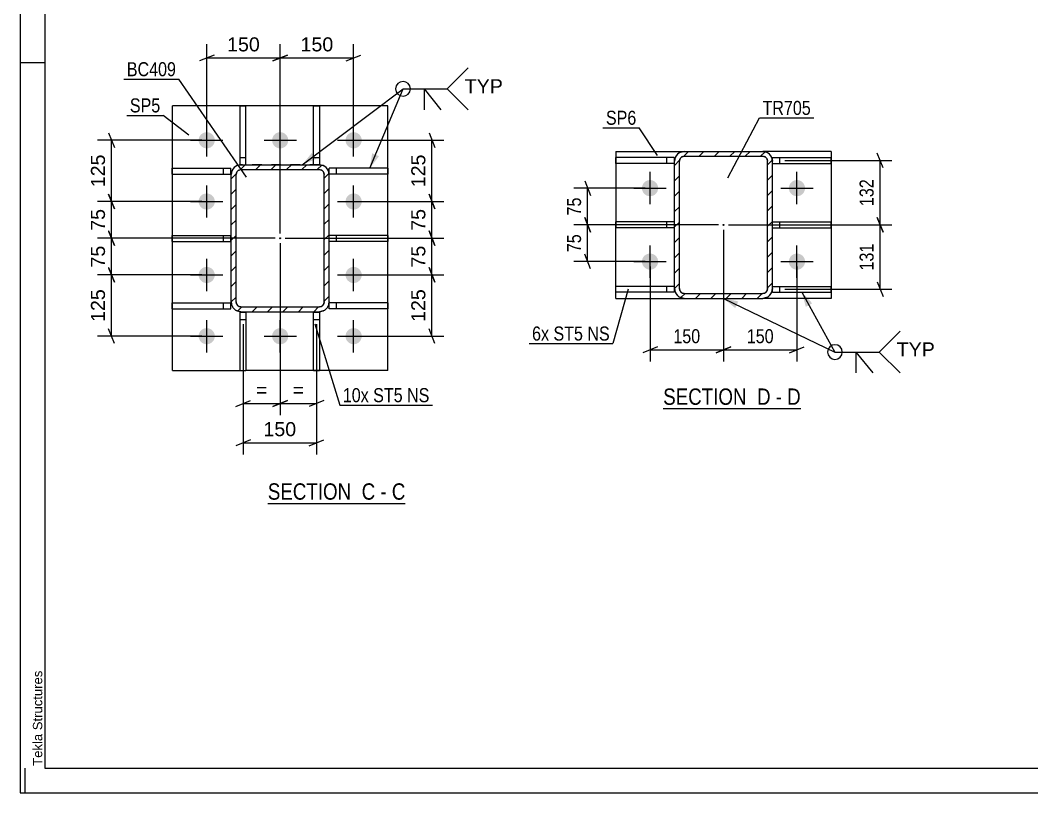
# Model space of a CAD drawing. Header units: millimetres. Extents: x -83 to 758, y -448 to 146.
# Drawn here: x -82.7 to 123.8, y -447.6 to -289.9 of the extents above; entities that cross this region are included whole.
import ezdxf

# ---------------------------------------------------------------- set-up
doc = ezdxf.new("R2010")
doc.units = ezdxf.units.MM
doc.linetypes.add('DXK_LINE_DOT2', pattern=[3.9198, 1.9599, -1.9599])
doc.linetypes.add('DXK_LINE_DOT3', pattern=[5.9187, 2.979, -0.9799, 0.9799, -0.9799])
doc.styles.add('Arial', font='ARIAL.TTF', dxfattribs={"height": 0.2})
doc.styles.add('Arial Narrow', font='ARIALN.TTF', dxfattribs={"height": 0.2})

# ---------------------------------------------------------------- blocks, each defined once
blk = doc.blocks.new('Unknown-761555509-1163')
at = {"color": 5, "linetype": 'Continuous'}
for p, q in [((-82.75, 146.41), (-82.75, -447.59)), ((-77.75, 141.41), (-77.75, -442.59)), ((-77.75, -298.59), (-82.75, -298.59)), ((-81.75, -447.59), (-81.75, -442.59)), ((-77.75, -442.59), (753.25, -442.59)), ((-82.75, -447.59), (758.25, -447.59))]:
    blk.add_line(p, q, dxfattribs=at)
at = {"color": 174, "linetype": 'Continuous', "style": 'Arial'}
blk.add_text('Tekla Structures', height=1.9102, rotation=90, dxfattribs=at).set_placement((-78.25, -442.09))
blk = doc.blocks.new('Unknown-761555509-14 - 2984')
at = {"color": 6, "linetype": 'Continuous'}
blk.add_line((-32.19, -388.51), (-4.12, -388.51), dxfattribs=at)
at = {"color": 0, "linetype": 'Continuous'}
for points in [[(-14.08, -387.76), (-14.08, -384.26), (-32.19, -384.26), (-32.19, -387.76)], [(-10.26, -387.76), (-10.26, -384.26), (-13.03, -384.26), (-13.03, -387.76)], [(-7.93, -387.76), (-7.93, -384.26), (-9.21, -384.26), (-9.21, -387.76)], [(-4.12, -387.76), (-4.12, -384.26), (-6.88, -384.26), (-6.88, -387.76)]]:
    blk.add_wipeout(points, dxfattribs=at)
at = {"color": 7, "linetype": 'Continuous', "style": 'Arial Narrow'}
for s, p in [('SECTION ', (-32.19, -387.76)), ('C', (-13.03, -387.76)), ('C', (-6.88, -387.76)), ('-', (-9.21, -387.76))]:
    blk.add_text(s, height=3.34, dxfattribs=at).set_placement(p)
blk = doc.blocks.new('Unknown-761555509-17 - 1661')
at = {"color": 6, "linetype": 'Continuous'}
blk.add_line((48.54, -369.14), (76.61, -369.14), dxfattribs=at)
at = {"color": 0, "linetype": 'Continuous'}
for points in [[(66.65, -368.39), (66.65, -364.89), (48.54, -364.89), (48.54, -368.39)], [(70.46, -368.39), (70.46, -364.89), (67.7, -364.89), (67.7, -368.39)], [(72.79, -368.39), (72.79, -364.89), (71.51, -364.89), (71.51, -368.39)], [(76.61, -368.39), (76.61, -364.89), (73.84, -364.89), (73.84, -368.39)]]:
    blk.add_wipeout(points, dxfattribs=at)
at = {"color": 7, "linetype": 'Continuous', "style": 'Arial Narrow'}
for s, p in [('SECTION ', (48.54, -368.39)), ('D', (67.7, -368.39)), ('D', (73.84, -368.39)), ('-', (71.51, -368.39))]:
    blk.add_text(s, height=3.34, dxfattribs=at).set_placement(p)
blk = doc.blocks.new('Part-761555509-3035 - 2984')
at = {"color": 2, "linetype": 'Continuous'}
for p, q in [((-37.85, -319.38), (-37.85, -307.38)), ((-37.85, -307.38), (-36.65, -307.38)), ((-36.65, -319.38), (-36.65, -307.38)), ((-37.85, -319.38), (-37.67, -319.38))]:
    blk.add_line(p, q, dxfattribs=at)
at = {"color": 7, "linetype": 'DXK_LINE_DOT2'}
for p, q in [((-37.85, -317.88), (-36.65, -317.88)), ((-37.67, -319.38), (-36.65, -319.38))]:
    blk.add_line(p, q, dxfattribs=at)
blk = doc.blocks.new('Part-761555509-3033 - 2984')
at = {"color": 2, "linetype": 'Continuous'}
for p, q in [((-37.85, -361.45), (-37.85, -349.45)), ((-37.85, -349.45), (-36.65, -349.45)), ((-36.65, -349.45), (-36.65, -361.45)), ((-36.65, -361.45), (-37.85, -361.45))]:
    blk.add_line(p, q, dxfattribs=at)
at = {"color": 7, "linetype": 'DXK_LINE_DOT2'}
blk.add_line((-37.85, -350.95), (-36.65, -350.95), dxfattribs=at)
blk = doc.blocks.new('Part-761555509-3025 - 2984')
at = {"linetype": 'Continuous'}
h = blk.add_hatch(dxfattribs=at)
h.set_pattern_fill('', scale=0.7, style=0, pattern_type=0)
h.set_pattern_definition([(45, (-39.6736, -347.3824), (-1.57154, 1.57154), [])])
h.paths.add_polyline_path([(-39.67, -321.38), (-39.67, -347.38), (-39.52, -348.15), (-39.09, -348.8), (-38.44, -349.23), (-37.67, -349.38), (-21.67, -349.38), (-20.91, -349.23), (-20.26, -348.8), (-19.83, -348.15), (-19.67, -347.38), (-19.67, -321.38), (-19.83, -320.62), (-20.26, -319.97), (-20.91, -319.53), (-21.67, -319.38), (-37.67, -319.38), (-38.44, -319.53), (-39.09, -319.97), (-39.52, -320.62)])
h.paths.add_polyline_path([(-38.38, -320.68), (-38.06, -320.46), (-37.67, -320.38), (-21.67, -320.38), (-21.29, -320.46), (-20.97, -320.68), (-20.75, -321), (-20.67, -321.38), (-20.67, -347.38), (-20.75, -347.77), (-20.97, -348.09), (-21.29, -348.31), (-21.67, -348.38), (-37.67, -348.38), (-38.06, -348.31), (-38.38, -348.09), (-38.6, -347.77), (-38.67, -347.38), (-38.67, -321.38), (-38.6, -321)])
blk.add_hatch(color=30, dxfattribs=at).paths.add_polyline_path([(-29.67, -334.48, -1), (-29.67, -334.28, -1)])
at = {"color": 7, "linetype": 'DXK_LINE_DOT2'}
for p, q in [((-38.44, -319.53), (-37.67, -319.38)), ((-21.67, -319.38), (-37.67, -319.38)), ((-21.67, -319.38), (-20.91, -319.53)), ((-39.67, -321.38), (-39.52, -320.62)), ((-39.67, -347.38), (-39.67, -321.38)), ((-38.6, -321), (-38.67, -321.38)), ((-38.67, -347.38), (-38.67, -321.38)), ((-37.67, -320.38), (-38.06, -320.46)), ((-37.67, -320.38), (-21.67, -320.38)), ((-21.29, -320.46), (-21.67, -320.38)), ((-20.67, -321.38), (-20.75, -321)), ((-20.67, -347.38), (-20.67, -321.38)), ((-19.83, -320.62), (-19.67, -321.38)), ((-19.67, -347.38), (-19.67, -321.38)), ((-39.52, -348.15), (-39.67, -347.38)), ((-38.67, -347.38), (-38.6, -347.77)), ((-38.06, -348.31), (-37.67, -348.38)), ((-37.67, -348.38), (-21.67, -348.38)), ((-21.67, -348.38), (-21.29, -348.31)), ((-20.75, -347.77), (-20.67, -347.38)), ((-19.67, -347.38), (-19.83, -348.15)), ((-37.67, -349.38), (-38.44, -349.23)), ((-37.67, -349.38), (-21.67, -349.38)), ((-20.91, -349.23), (-21.67, -349.38))]:
    blk.add_line(p, q, dxfattribs=at)
at = {"color": 2, "linetype": 'Continuous'}
for p, q in [((-37.67, -319.38), (-38.44, -319.53)), ((-37.67, -319.38), (-21.67, -319.38)), ((-20.91, -319.53), (-21.67, -319.38)), ((-39.52, -320.62), (-39.67, -321.38)), ((-39.67, -347.38), (-39.67, -321.38)), ((-38.67, -321.38), (-38.6, -321)), ((-38.67, -347.38), (-38.67, -321.38)), ((-38.06, -320.46), (-37.67, -320.38)), ((-37.67, -320.38), (-21.67, -320.38)), ((-21.67, -320.38), (-21.29, -320.46)), ((-20.75, -321), (-20.67, -321.38)), ((-20.67, -347.38), (-20.67, -321.38)), ((-19.67, -321.38), (-19.83, -320.62)), ((-19.67, -347.38), (-19.67, -321.38)), ((-39.67, -347.38), (-39.52, -348.15)), ((-38.6, -347.77), (-38.67, -347.38)), ((-37.67, -348.38), (-38.06, -348.31)), ((-37.67, -348.38), (-21.67, -348.38)), ((-21.29, -348.31), (-21.67, -348.38)), ((-20.67, -347.38), (-20.75, -347.77)), ((-19.83, -348.15), (-19.67, -347.38)), ((-38.44, -349.23), (-37.67, -349.38)), ((-37.67, -349.38), (-21.67, -349.38)), ((-21.67, -349.38), (-20.91, -349.23))]:
    blk.add_line(p, q, dxfattribs=at)
at = {"color": 30, "linetype": 'DXK_LINE_DOT3'}
blk.add_line((-29.67, -334.38), (-29.67, -334.38), dxfattribs=at)
at = {"color": 30, "linetype": 'Continuous'}
blk.add_circle((-29.67, -334.38), 0.1, dxfattribs=at)
at = {"color": 7, "linetype": 'DXK_LINE_DOT2'}
for centre, radius, start, end in [((-37.67, -321.38), 2, 112.5, 157.5), ((-21.67, -321.38), 2, 22.5, 67.5), ((-37.67, -321.38), 1, 112.5, 157.5), ((-21.67, -321.38), 1, 22.5, 67.5), ((-37.67, -347.38), 2, 202.5, 247.5), ((-37.67, -347.38), 1, 202.5, 247.5), ((-21.67, -347.38), 1, 292.5, 337.5), ((-21.67, -347.38), 2, 292.5, 337.5)]:
    blk.add_arc(centre, radius, start, end, dxfattribs=at)
at = {"color": 2, "linetype": 'Continuous'}
for centre, radius, start, end in [((-37.67, -321.38), 2, 112.5, 157.5), ((-21.67, -321.38), 2, 22.5, 67.5), ((-37.67, -321.38), 1, 112.5, 157.5), ((-21.67, -321.38), 1, 22.5, 67.5), ((-37.67, -347.38), 2, 202.5, 247.5), ((-37.67, -347.38), 1, 202.5, 247.5), ((-21.67, -347.38), 1, 292.5, 337.5), ((-21.67, -347.38), 2, 292.5, 337.5)]:
    blk.add_arc(centre, radius, start, end, dxfattribs=at)
blk = doc.blocks.new('Part-761555509-3032 - 2984')
at = {"color": 2, "linetype": 'Continuous'}
for p, q in [((-22.85, -361.45), (-22.85, -349.45)), ((-22.85, -349.45), (-21.65, -349.45)), ((-21.65, -349.45), (-21.65, -361.45)), ((-21.65, -361.45), (-22.85, -361.45))]:
    blk.add_line(p, q, dxfattribs=at)
at = {"color": 7, "linetype": 'DXK_LINE_DOT2'}
blk.add_line((-22.85, -350.95), (-21.65, -350.95), dxfattribs=at)
blk = doc.blocks.new('Part-761555509-3034 - 2984')
at = {"color": 2, "linetype": 'Continuous'}
for p, q in [((-22.85, -319.38), (-22.85, -307.38)), ((-22.85, -307.38), (-21.65, -307.38)), ((-21.65, -307.38), (-21.65, -319.38)), ((-21.65, -319.38), (-21.67, -319.38))]:
    blk.add_line(p, q, dxfattribs=at)
at = {"color": 7, "linetype": 'DXK_LINE_DOT2'}
for p, q in [((-22.85, -317.88), (-21.65, -317.88)), ((-21.65, -319.38), (-22.85, -319.38))]:
    blk.add_line(p, q, dxfattribs=at)
blk = doc.blocks.new('Part-761555509-3036 - 2984')
at = {"color": 2, "linetype": 'Continuous'}
for p, q in [((-51.75, -321.3), (-51.75, -320.1)), ((-51.75, -320.1), (-39.75, -320.1)), ((-39.75, -321.3), (-39.75, -320.1)), ((-51.75, -321.3), (-39.75, -321.3))]:
    blk.add_line(p, q, dxfattribs=at)
at = {"color": 7, "linetype": 'DXK_LINE_DOT2'}
blk.add_line((-41.25, -321.3), (-41.25, -320.1), dxfattribs=at)
blk = doc.blocks.new('Part-761555509-3037 - 2984')
at = {"color": 2, "linetype": 'Continuous'}
for p, q in [((-51.75, -348.8), (-51.75, -347.6)), ((-51.75, -347.6), (-39.75, -347.6)), ((-51.75, -348.8), (-39.75, -348.8)), ((-39.75, -348.8), (-39.75, -347.6))]:
    blk.add_line(p, q, dxfattribs=at)
at = {"color": 7, "linetype": 'DXK_LINE_DOT2'}
blk.add_line((-41.25, -348.8), (-41.25, -347.6), dxfattribs=at)
blk = doc.blocks.new('Part-761555509-3038 - 2984')
at = {"color": 2, "linetype": 'Continuous'}
for p, q in [((-51.75, -335.05), (-51.75, -333.85)), ((-51.75, -333.85), (-39.75, -333.85)), ((-39.75, -335.05), (-39.75, -333.85)), ((-51.75, -335.05), (-39.75, -335.05))]:
    blk.add_line(p, q, dxfattribs=at)
at = {"color": 7, "linetype": 'DXK_LINE_DOT2'}
blk.add_line((-41.25, -335.05), (-41.25, -333.85), dxfattribs=at)
blk = doc.blocks.new('Part-761555509-3039 - 2984')
at = {"color": 2, "linetype": 'Continuous'}
for p, q in [((-7.67, -320.1), (-19.67, -320.1)), ((-19.67, -321.3), (-19.67, -320.1)), ((-7.67, -320.1), (-7.67, -321.3)), ((-7.67, -321.3), (-19.67, -321.3))]:
    blk.add_line(p, q, dxfattribs=at)
at = {"color": 7, "linetype": 'DXK_LINE_DOT2'}
blk.add_line((-18.17, -321.3), (-18.17, -320.1), dxfattribs=at)
blk = doc.blocks.new('Part-761555509-3040 - 2984')
at = {"color": 2, "linetype": 'Continuous'}
for p, q in [((-7.67, -347.6), (-19.67, -347.6)), ((-19.67, -348.8), (-19.67, -347.6)), ((-7.67, -348.8), (-19.67, -348.8)), ((-7.67, -347.6), (-7.67, -348.8))]:
    blk.add_line(p, q, dxfattribs=at)
at = {"color": 7, "linetype": 'DXK_LINE_DOT2'}
blk.add_line((-18.17, -348.8), (-18.17, -347.6), dxfattribs=at)
blk = doc.blocks.new('Part-761555509-3041 - 2984')
at = {"color": 2, "linetype": 'Continuous'}
for p, q in [((-7.67, -333.85), (-19.67, -333.85)), ((-7.67, -333.85), (-7.67, -335.05)), ((-7.67, -335.05), (-19.67, -335.05))]:
    blk.add_line(p, q, dxfattribs=at)
at = {"color": 7, "linetype": 'DXK_LINE_DOT2'}
for p, q in [((-19.67, -335.05), (-19.67, -333.85)), ((-18.17, -335.05), (-18.17, -333.85))]:
    blk.add_line(p, q, dxfattribs=at)
blk = doc.blocks.new('Part-761555509-3075 - 2984')
at = {"color": 2, "linetype": 'Continuous'}
for p, q in [((-7.67, -307.38), (-51.67, -307.38)), ((-51.67, -320.1), (-51.67, -307.38)), ((-7.67, -361.38), (-7.67, -307.38)), ((-51.67, -333.85), (-51.67, -321.3)), ((-51.67, -347.6), (-51.67, -335.05)), ((-51.67, -361.38), (-51.67, -348.8)), ((-51.67, -361.38), (-37.85, -361.38)), ((-22.85, -361.38), (-36.65, -361.38)), ((-7.67, -361.38), (-21.65, -361.38))]:
    blk.add_line(p, q, dxfattribs=at)
at = {"color": 7, "linetype": 'DXK_LINE_DOT2'}
for p, q in [((-51.67, -321.3), (-51.67, -320.1)), ((-51.67, -335.05), (-51.67, -333.85)), ((-51.67, -348.8), (-51.67, -347.6)), ((-37.85, -361.38), (-36.65, -361.38)), ((-21.65, -361.38), (-22.85, -361.38))]:
    blk.add_line(p, q, dxfattribs=at)
blk = doc.blocks.new('Bolt-761555509-3091 - 2984')
at = {"linetype": 'Continuous'}
for points in [[(-46.32, -314.38, -1), (-43.02, -314.38, -1)], [(-31.32, -314.38, -1), (-28.02, -314.38, -1)], [(-16.32, -314.38, -1), (-13.02, -314.38, -1)], [(-46.32, -326.88, -1), (-43.02, -326.88, -1)], [(-16.32, -326.88, -1), (-13.02, -326.88, -1)], [(-46.32, -341.88, -1), (-43.02, -341.88, -1)], [(-16.32, -341.88, -1), (-13.02, -341.88, -1)], [(-46.32, -354.38, -1), (-43.02, -354.38, -1)], [(-31.32, -354.38, -1), (-28.02, -354.38, -1)], [(-16.32, -354.38, -1), (-13.02, -354.38, -1)]]:
    blk.add_hatch(color=1, dxfattribs=at).paths.add_polyline_path(points)
at = {"color": 1, "linetype": 'Continuous'}
for p, q in [((-44.67, -317.68), (-44.67, -311.08)), ((-29.67, -317.68), (-29.67, -311.08)), ((-14.67, -317.68), (-14.67, -311.08)), ((-47.97, -314.38), (-41.37, -314.38)), ((-32.97, -314.38), (-26.37, -314.38)), ((-17.97, -314.38), (-11.37, -314.38)), ((-44.67, -330.18), (-44.67, -323.58)), ((-14.67, -330.18), (-14.67, -323.58)), ((-47.97, -326.88), (-41.37, -326.88)), ((-17.97, -326.88), (-11.37, -326.88)), ((-44.67, -345.18), (-44.67, -338.58)), ((-14.67, -345.18), (-14.67, -338.58)), ((-47.97, -341.88), (-41.37, -341.88)), ((-17.97, -341.88), (-11.37, -341.88)), ((-44.67, -357.68), (-44.67, -351.08)), ((-29.67, -357.68), (-29.67, -351.08)), ((-14.67, -357.68), (-14.67, -351.08)), ((-47.97, -354.38), (-41.37, -354.38)), ((-32.97, -354.38), (-26.37, -354.38)), ((-17.97, -354.38), (-11.37, -354.38))]:
    blk.add_line(p, q, dxfattribs=at)
blk = doc.blocks.new('Part-761555509-1725 - 1661')
at = {"color": 2, "linetype": 'Continuous'}
for p, q in [((70.85, -319.1), (70.85, -317.9)), ((70.85, -317.9), (82.85, -317.9)), ((82.85, -319.1), (82.85, -317.9)), ((70.85, -319.1), (82.85, -319.1))]:
    blk.add_line(p, q, dxfattribs=at)
at = {"color": 7, "linetype": 'DXK_LINE_DOT2'}
blk.add_line((72.35, -319.1), (72.35, -317.9), dxfattribs=at)
blk = doc.blocks.new('Part-761555509-1701 - 1661')
at = {"color": 2, "linetype": 'Continuous'}
for p, q in [((70.85, -345.4), (70.85, -344.2)), ((70.85, -344.2), (82.85, -344.2)), ((82.85, -345.4), (82.85, -344.2)), ((70.85, -345.4), (82.85, -345.4))]:
    blk.add_line(p, q, dxfattribs=at)
at = {"color": 7, "linetype": 'DXK_LINE_DOT2'}
blk.add_line((72.35, -345.4), (72.35, -344.2), dxfattribs=at)
blk = doc.blocks.new('Part-761555509-1677 - 1661')
at = {"linetype": 'Continuous'}
h = blk.add_hatch(dxfattribs=at)
h.set_pattern_fill('', scale=0.7, style=0, pattern_type=0)
h.set_pattern_definition([(45, (50.8504, -344.651), (-1.57154, 1.57154), [])])
h.paths.add_polyline_path([(50.85, -318.65), (50.85, -344.65), (51, -345.42), (51.44, -346.07), (52.09, -346.5), (52.85, -346.65), (68.85, -346.65), (69.62, -346.5), (70.26, -346.07), (70.7, -345.42), (70.85, -344.65), (70.85, -318.65), (70.7, -317.89), (70.26, -317.24), (69.62, -316.8), (68.85, -316.65), (52.85, -316.65), (52.09, -316.8), (51.44, -317.24), (51, -317.89)])
h.paths.add_polyline_path([(52.14, -317.94), (52.47, -317.73), (52.85, -317.65), (68.85, -317.65), (69.23, -317.73), (69.56, -317.94), (69.77, -318.27), (69.85, -318.65), (69.85, -344.65), (69.77, -345.03), (69.56, -345.36), (69.23, -345.57), (68.85, -345.65), (52.85, -345.65), (52.47, -345.57), (52.14, -345.36), (51.93, -345.03), (51.85, -344.65), (51.85, -318.65), (51.93, -318.27)])
blk.add_hatch(color=30, dxfattribs=at).paths.add_polyline_path([(60.85, -331.75, -1), (60.85, -331.55, -1)])
at = {"color": 7, "linetype": 'DXK_LINE_DOT2'}
for p, q in [((50.85, -318.65), (51, -317.89)), ((52.09, -316.8), (52.85, -316.65)), ((52.85, -317.65), (52.47, -317.73)), ((52.85, -316.65), (68.85, -316.65)), ((52.85, -317.65), (68.85, -317.65)), ((68.85, -316.65), (69.62, -316.8)), ((69.23, -317.73), (68.85, -317.65)), ((70.7, -317.89), (70.85, -318.65)), ((50.85, -344.65), (50.85, -318.65)), ((51.93, -318.27), (51.85, -318.65)), ((51.85, -344.65), (51.85, -318.65)), ((69.85, -318.65), (69.77, -318.27)), ((69.85, -344.65), (69.85, -318.65)), ((70.85, -344.65), (70.85, -318.65)), ((51, -345.42), (50.85, -344.65)), ((51.85, -344.65), (51.93, -345.03)), ((69.77, -345.03), (69.85, -344.65)), ((70.85, -344.65), (70.7, -345.42)), ((52.85, -346.65), (52.09, -346.5)), ((52.47, -345.57), (52.85, -345.65)), ((52.85, -345.65), (68.85, -345.65)), ((52.85, -346.65), (68.85, -346.65)), ((68.85, -345.65), (69.23, -345.57)), ((69.62, -346.5), (68.85, -346.65))]:
    blk.add_line(p, q, dxfattribs=at)
at = {"color": 2, "linetype": 'Continuous'}
for p, q in [((51, -317.89), (50.85, -318.65)), ((52.85, -316.65), (52.09, -316.8)), ((52.47, -317.73), (52.85, -317.65)), ((52.85, -316.65), (68.85, -316.65)), ((52.85, -317.65), (68.85, -317.65)), ((69.62, -316.8), (68.85, -316.65)), ((68.85, -317.65), (69.23, -317.73)), ((70.85, -318.65), (70.7, -317.89)), ((50.85, -344.65), (50.85, -318.65)), ((51.85, -318.65), (51.93, -318.27)), ((51.85, -344.65), (51.85, -318.65)), ((69.77, -318.27), (69.85, -318.65)), ((69.85, -344.65), (69.85, -318.65)), ((70.85, -344.65), (70.85, -318.65)), ((70.85, -318.65), (70.85, -318.65)), ((50.85, -344.65), (51, -345.42)), ((51.93, -345.03), (51.85, -344.65)), ((69.85, -344.65), (69.77, -345.03)), ((70.7, -345.42), (70.85, -344.65)), ((52.09, -346.5), (52.85, -346.65)), ((52.85, -345.65), (52.47, -345.57)), ((52.85, -345.65), (68.85, -345.65)), ((52.85, -346.65), (68.85, -346.65)), ((69.23, -345.57), (68.85, -345.65)), ((68.85, -346.65), (69.62, -346.5))]:
    blk.add_line(p, q, dxfattribs=at)
at = {"color": 30, "linetype": 'DXK_LINE_DOT3'}
blk.add_line((60.85, -331.65), (60.85, -331.65), dxfattribs=at)
at = {"color": 30, "linetype": 'Continuous'}
blk.add_circle((60.85, -331.65), 0.1, dxfattribs=at)
at = {"color": 7, "linetype": 'DXK_LINE_DOT2'}
for centre, radius, start, end in [((52.85, -318.65), 2, 112.5, 157.5), ((52.85, -318.65), 1, 112.5, 157.5), ((68.85, -318.65), 1, 22.5, 67.5), ((68.85, -318.65), 2, 22.5, 67.5), ((52.85, -344.65), 2, 202.5, 247.5), ((52.85, -344.65), 1, 202.5, 247.5), ((68.85, -344.65), 1, 292.5, 337.5), ((68.85, -344.65), 2, 292.5, 337.5)]:
    blk.add_arc(centre, radius, start, end, dxfattribs=at)
at = {"color": 2, "linetype": 'Continuous'}
for centre, radius, start, end in [((52.85, -318.65), 2, 112.5, 157.5), ((52.85, -318.65), 1, 112.5, 157.5), ((68.85, -318.65), 1, 22.5, 67.5), ((68.85, -318.65), 2, 22.5, 67.5), ((52.85, -344.65), 2, 202.5, 247.5), ((52.85, -344.65), 1, 202.5, 247.5), ((68.85, -344.65), 1, 292.5, 337.5), ((68.85, -344.65), 2, 292.5, 337.5)]:
    blk.add_arc(centre, radius, start, end, dxfattribs=at)
blk = doc.blocks.new('Part-761555509-1716 - 1661')
at = {"color": 2, "linetype": 'Continuous'}
for p, q in [((38.85, -316.65), (38.85, -317.9)), ((38.85, -316.65), (52.85, -316.65)), ((82.85, -316.65), (68.85, -316.65)), ((82.85, -316.65), (82.85, -346.65)), ((38.85, -319.1), (38.85, -331.05)), ((38.85, -344.2), (38.85, -332.25)), ((38.85, -346.65), (38.85, -345.4)), ((38.85, -346.65), (52.85, -346.65)), ((82.85, -346.65), (68.85, -346.65))]:
    blk.add_line(p, q, dxfattribs=at)
at = {"color": 7, "linetype": 'DXK_LINE_DOT2'}
for p, q in [((38.85, -316.65), (38.85, -332.25)), ((38.85, -317.9), (38.85, -319.1)), ((52.85, -316.65), (68.85, -316.65)), ((38.85, -331.05), (38.85, -332.25)), ((38.85, -345.4), (38.85, -344.2)), ((52.85, -346.65), (68.85, -346.65))]:
    blk.add_line(p, q, dxfattribs=at)
blk = doc.blocks.new('Part-761555509-1730 - 1661')
at = {"color": 2, "linetype": 'Continuous'}
for p, q in [((70.85, -332.25), (70.85, -331.05)), ((70.85, -331.05), (82.85, -331.05)), ((70.85, -332.25), (82.85, -332.25)), ((82.85, -332.25), (82.85, -331.05))]:
    blk.add_line(p, q, dxfattribs=at)
at = {"color": 7, "linetype": 'DXK_LINE_DOT2'}
blk.add_line((72.35, -332.25), (72.35, -331.05), dxfattribs=at)
blk = doc.blocks.new('Part-761555509-1735 - 1661')
at = {"color": 2, "linetype": 'Continuous'}
for p, q in [((50.77, -344.2), (38.77, -344.2)), ((38.77, -344.2), (38.77, -345.4)), ((50.77, -344.2), (50.77, -345.4)), ((50.77, -345.4), (38.77, -345.4))]:
    blk.add_line(p, q, dxfattribs=at)
at = {"color": 7, "linetype": 'DXK_LINE_DOT2'}
blk.add_line((49.27, -345.4), (49.27, -344.2), dxfattribs=at)
blk = doc.blocks.new('Part-761555509-1740 - 1661')
at = {"color": 2, "linetype": 'Continuous'}
for p, q in [((50.77, -317.9), (38.77, -317.9)), ((38.77, -317.9), (38.77, -319.1)), ((50.77, -317.9), (50.77, -319.1)), ((50.77, -319.1), (38.77, -319.1))]:
    blk.add_line(p, q, dxfattribs=at)
at = {"color": 7, "linetype": 'DXK_LINE_DOT2'}
blk.add_line((49.27, -319.1), (49.27, -317.9), dxfattribs=at)
blk = doc.blocks.new('Part-761555509-1745 - 1661')
at = {"color": 2, "linetype": 'Continuous'}
for p, q in [((50.77, -331.05), (38.77, -331.05)), ((38.77, -331.05), (38.77, -332.25)), ((50.77, -332.25), (38.77, -332.25)), ((50.77, -331.05), (50.77, -332.25))]:
    blk.add_line(p, q, dxfattribs=at)
at = {"color": 7, "linetype": 'DXK_LINE_DOT2'}
blk.add_line((49.27, -332.25), (49.27, -331.05), dxfattribs=at)
blk = doc.blocks.new('Bolt-761555509-1809 - 1661')
at = {"linetype": 'Continuous'}
for points in [[(44.2, -324.15, -1), (47.5, -324.15, -1)], [(74.2, -324.15, -1), (77.5, -324.15, -1)], [(44.2, -339.15, -1), (47.5, -339.15, -1)], [(74.2, -339.15, -1), (77.5, -339.15, -1)]]:
    blk.add_hatch(color=1, dxfattribs=at).paths.add_polyline_path(points)
at = {"color": 1, "linetype": 'Continuous'}
for p, q in [((45.85, -327.45), (45.85, -320.85)), ((75.85, -327.45), (75.85, -320.85)), ((42.55, -324.15), (49.15, -324.15)), ((72.55, -324.15), (79.15, -324.15)), ((45.85, -342.45), (45.85, -335.85)), ((75.85, -342.45), (75.85, -335.85)), ((42.55, -339.15), (49.15, -339.15)), ((72.55, -339.15), (79.15, -339.15))]:
    blk.add_line(p, q, dxfattribs=at)
blk = doc.blocks.new('StraightDimension-761555509-8722 - 2984')
at = {"color": 7, "linetype": 'Continuous'}
for p, q in [((0.72, -340.38), (1.92, -343.38)), ((-13.67, -341.88), (3.72, -341.88)), ((1.32, -354.38), (1.32, -341.88)), ((1.92, -355.88), (0.72, -352.88)), ((-13.67, -354.38), (3.72, -354.38))]:
    blk.add_line(p, q, dxfattribs=at)
at = {"color": 0}
blk.add_wipeout([(0.57, -344.2), (-3.63, -344.2), (-3.63, -352.07), (0.57, -352.07)], dxfattribs=at)
at = {"color": 3, "style": 'Arial'}
blk.add_text('125', height=2.865, rotation=90.0002, dxfattribs=at).set_placement((-0.03, -351.47))
blk = doc.blocks.new('StraightDimension-761555509-8721 - 2984')
at = {"color": 7, "linetype": 'Continuous'}
for p, q in [((-28.67, -334.38), (3.72, -334.38)), ((0.72, -332.88), (1.92, -335.88)), ((1.32, -341.88), (1.32, -334.38)), ((1.92, -343.38), (0.72, -340.38)), ((-13.67, -341.88), (3.72, -341.88))]:
    blk.add_line(p, q, dxfattribs=at)
at = {"color": 0}
blk.add_wipeout([(0.57, -335.31), (-3.63, -335.31), (-3.63, -340.96), (0.57, -340.96)], dxfattribs=at)
at = {"color": 3, "style": 'Arial'}
blk.add_text('75', height=2.865, rotation=90.0002, dxfattribs=at).set_placement((-0.03, -340.36))
blk = doc.blocks.new('StraightDimension-761555509-8512 - 2984')
at = {"color": 7, "linetype": 'Continuous'}
for p, q in [((-29.67, -333.38), (-29.67, -294.73)), ((-14.67, -313.38), (-14.67, -294.73)), ((-28.17, -296.98), (-31.17, -298.18)), ((-16.17, -298.18), (-13.17, -296.98)), ((-29.67, -297.58), (-14.67, -297.58))]:
    blk.add_line(p, q, dxfattribs=at)
at = {"color": 0}
blk.add_wipeout([(-18.24, -296.83), (-18.24, -292.63), (-26.11, -292.63), (-26.11, -296.83)], dxfattribs=at)
at = {"color": 3, "style": 'Arial'}
blk.add_text('150', height=2.865, dxfattribs=at).set_placement((-25.51, -296.23))
blk = doc.blocks.new('StraightDimension-761555509-8513 - 2984')
at = {"color": 7, "linetype": 'Continuous'}
for p, q in [((-44.67, -313.38), (-44.67, -294.73)), ((-29.67, -333.38), (-29.67, -294.73)), ((-43.17, -296.98), (-46.17, -298.18)), ((-31.17, -298.18), (-28.17, -296.98)), ((-44.67, -297.58), (-29.67, -297.58))]:
    blk.add_line(p, q, dxfattribs=at)
at = {"color": 0}
blk.add_wipeout([(-33.24, -296.83), (-33.24, -292.63), (-41.11, -292.63), (-41.11, -296.83)], dxfattribs=at)
at = {"color": 3, "style": 'Arial'}
blk.add_text('150', height=2.865, dxfattribs=at).set_placement((-40.51, -296.23))
blk = doc.blocks.new('StraightDimension-761555509-8581 - 2984')
at = {"color": 7, "linetype": 'Continuous'}
for p, q in [((-64.69, -312.88), (-63.49, -315.88)), ((-45.67, -314.38), (-66.94, -314.38)), ((-64.09, -326.88), (-64.09, -314.38)), ((-63.49, -328.38), (-64.69, -325.38)), ((-45.67, -326.88), (-66.94, -326.88))]:
    blk.add_line(p, q, dxfattribs=at)
at = {"color": 0}
blk.add_wipeout([(-64.84, -316.7), (-69.04, -316.7), (-69.04, -324.57), (-64.84, -324.57)], dxfattribs=at)
at = {"color": 3, "style": 'Arial'}
blk.add_text('125', height=2.865, rotation=90.0002, dxfattribs=at).set_placement((-65.44, -323.97))
blk = doc.blocks.new('StraightDimension-761555509-8582 - 2984')
at = {"color": 7, "linetype": 'Continuous'}
for p, q in [((-64.69, -325.38), (-63.49, -328.38)), ((-45.67, -326.88), (-66.94, -326.88)), ((-64.09, -334.38), (-64.09, -326.88)), ((-30.67, -334.38), (-66.94, -334.38)), ((-63.49, -335.88), (-64.69, -332.88))]:
    blk.add_line(p, q, dxfattribs=at)
at = {"color": 0}
blk.add_wipeout([(-64.84, -327.81), (-69.04, -327.81), (-69.04, -333.46), (-64.84, -333.46)], dxfattribs=at)
at = {"color": 3, "style": 'Arial'}
blk.add_text('75', height=2.865, rotation=90.0002, dxfattribs=at).set_placement((-65.44, -332.86))
blk = doc.blocks.new('StraightDimension-761555509-8583 - 2984')
at = {"color": 7, "linetype": 'Continuous'}
for p, q in [((-30.67, -334.38), (-66.94, -334.38)), ((-64.69, -332.88), (-63.49, -335.88)), ((-64.09, -341.88), (-64.09, -334.38)), ((-63.49, -343.38), (-64.69, -340.38)), ((-45.67, -341.88), (-66.94, -341.88))]:
    blk.add_line(p, q, dxfattribs=at)
at = {"color": 0}
blk.add_wipeout([(-64.84, -335.31), (-69.04, -335.31), (-69.04, -340.96), (-64.84, -340.96)], dxfattribs=at)
at = {"color": 3, "style": 'Arial'}
blk.add_text('75', height=2.865, rotation=90.0002, dxfattribs=at).set_placement((-65.44, -340.36))
blk = doc.blocks.new('StraightDimension-761555509-8584 - 2984')
at = {"color": 7, "linetype": 'Continuous'}
for p, q in [((-64.69, -340.38), (-63.49, -343.38)), ((-45.67, -341.88), (-66.94, -341.88)), ((-64.09, -354.38), (-64.09, -341.88)), ((-63.49, -355.88), (-64.69, -352.88)), ((-45.67, -354.38), (-66.94, -354.38))]:
    blk.add_line(p, q, dxfattribs=at)
at = {"color": 0}
blk.add_wipeout([(-64.84, -344.2), (-69.04, -344.2), (-69.04, -352.07), (-64.84, -352.07)], dxfattribs=at)
at = {"color": 3, "style": 'Arial'}
blk.add_text('125', height=2.865, rotation=90.0002, dxfattribs=at).set_placement((-65.44, -351.47))
blk = doc.blocks.new('StraightDimension-761555509-8719 - 2984')
at = {"color": 7, "linetype": 'Continuous'}
for p, q in [((0.72, -312.88), (1.92, -315.88)), ((-13.67, -314.38), (3.72, -314.38)), ((1.32, -326.88), (1.32, -314.38)), ((1.92, -328.38), (0.72, -325.38)), ((-13.67, -326.88), (3.72, -326.88))]:
    blk.add_line(p, q, dxfattribs=at)
at = {"color": 0}
blk.add_wipeout([(0.57, -316.7), (-3.63, -316.7), (-3.63, -324.57), (0.57, -324.57)], dxfattribs=at)
at = {"color": 3, "style": 'Arial'}
blk.add_text('125', height=2.865, rotation=90.0002, dxfattribs=at).set_placement((-0.03, -323.97))
blk = doc.blocks.new('StraightDimension-761555509-8650 - 2984')
at = {"color": 7, "linetype": 'Continuous'}
for p, q in [((-29.67, -335.38), (-29.67, -370.53)), ((-22.25, -351.95), (-22.25, -370.53)), ((-31.17, -368.73), (-28.17, -367.53)), ((-20.75, -367.53), (-23.75, -368.73)), ((-29.67, -368.13), (-22.25, -368.13))]:
    blk.add_line(p, q, dxfattribs=at)
at = {"color": 0}
blk.add_wipeout([(-24.19, -367.38), (-24.19, -363.18), (-27.73, -363.18), (-27.73, -367.38)], dxfattribs=at)
at = {"color": 3, "style": 'Arial'}
blk.add_text('=', height=2.87, dxfattribs=at).set_placement((-27.13, -366.78))
blk = doc.blocks.new('StraightDimension-761555509-8651 - 2984')
at = {"color": 7, "linetype": 'Continuous'}
for p, q in [((-29.67, -335.38), (-29.67, -370.53)), ((-37.25, -351.95), (-37.25, -370.53)), ((-38.75, -368.73), (-35.75, -367.53)), ((-28.17, -367.53), (-31.17, -368.73)), ((-37.25, -368.13), (-29.67, -368.13))]:
    blk.add_line(p, q, dxfattribs=at)
at = {"color": 0}
blk.add_wipeout([(-31.69, -367.38), (-31.69, -363.18), (-35.23, -363.18), (-35.23, -367.38)], dxfattribs=at)
at = {"color": 3, "style": 'Arial'}
blk.add_text('=', height=2.87, dxfattribs=at).set_placement((-34.63, -366.78))
blk = doc.blocks.new('StraightDimension-761555509-8717 - 2984')
at = {"color": 7, "linetype": 'Continuous'}
for p, q in [((-37.25, -351.95), (-37.25, -378.54)), ((-22.25, -351.95), (-22.25, -378.54)), ((-35.75, -375.54), (-38.75, -376.74)), ((-23.75, -376.74), (-20.75, -375.54)), ((-37.25, -376.14), (-22.25, -376.14))]:
    blk.add_line(p, q, dxfattribs=at)
at = {"color": 0}
blk.add_wipeout([(-25.82, -375.39), (-25.82, -371.19), (-33.69, -371.19), (-33.69, -375.39)], dxfattribs=at)
at = {"color": 3, "style": 'Arial'}
blk.add_text('150', height=2.865, dxfattribs=at).set_placement((-33.09, -374.79))
blk = doc.blocks.new('StraightDimension-761555509-8720 - 2984')
at = {"color": 7, "linetype": 'Continuous'}
for p, q in [((0.72, -325.38), (1.92, -328.38)), ((-13.67, -326.88), (3.72, -326.88)), ((1.32, -334.38), (1.32, -326.88)), ((-28.67, -334.38), (3.72, -334.38)), ((1.92, -335.88), (0.72, -332.88))]:
    blk.add_line(p, q, dxfattribs=at)
at = {"color": 0}
blk.add_wipeout([(0.57, -327.81), (-3.63, -327.81), (-3.63, -333.46), (0.57, -333.46)], dxfattribs=at)
at = {"color": 3, "style": 'Arial'}
blk.add_text('75', height=2.865, rotation=90.0002, dxfattribs=at).set_placement((-0.03, -332.86))
blk = doc.blocks.new('StraightDimension-761555509-2035 - 1661')
at = {"color": 7, "linetype": 'Continuous'}
for p, q in [((60.85, -332.65), (60.85, -359.56)), ((45.85, -340.15), (45.85, -359.56)), ((47.35, -356.56), (44.35, -357.76)), ((45.85, -357.16), (60.85, -357.16)), ((59.35, -357.76), (62.35, -356.56))]:
    blk.add_line(p, q, dxfattribs=at)
at = {"color": 0}
blk.add_wipeout([(56.69, -356.41), (56.69, -352.21), (50.01, -352.21), (50.01, -356.41)], dxfattribs=at)
at = {"color": 3, "style": 'Arial Narrow'}
blk.add_text('150', height=2.863, dxfattribs=at).set_placement((50.61, -355.81))
blk = doc.blocks.new('StraightDimension-761555509-2051 - 1661')
at = {"color": 7, "linetype": 'Continuous'}
for p, q in [((60.85, -332.65), (60.85, -359.56)), ((75.85, -340.15), (75.85, -359.56)), ((62.35, -356.56), (59.35, -357.76)), ((60.85, -357.16), (75.85, -357.16)), ((74.35, -357.76), (77.35, -356.56))]:
    blk.add_line(p, q, dxfattribs=at)
at = {"color": 0}
blk.add_wipeout([(71.69, -356.41), (71.69, -352.21), (65.01, -352.21), (65.01, -356.41)], dxfattribs=at)
at = {"color": 3, "style": 'Arial Narrow'}
blk.add_text('150', height=2.863, dxfattribs=at).set_placement((65.61, -355.81))
blk = doc.blocks.new('StraightDimension-761555509-1875 - 1661')
at = {"color": 7, "linetype": 'Continuous'}
for p, q in [((93.45, -333.15), (92.25, -330.15)), ((61.85, -331.65), (95.25, -331.65)), ((92.85, -344.8), (92.85, -331.65)), ((73.35, -344.8), (95.25, -344.8)), ((92.25, -343.3), (93.45, -346.3))]:
    blk.add_line(p, q, dxfattribs=at)
at = {"color": 0}
blk.add_wipeout([(92.1, -334.88), (87.9, -334.88), (87.9, -341.57), (92.1, -341.57)], dxfattribs=at)
at = {"color": 3, "style": 'Arial Narrow'}
blk.add_text('131', height=2.863, rotation=90.0002, dxfattribs=at).set_placement((91.5, -340.97))
blk = doc.blocks.new('StraightDimension-761555509-1901 - 1661')
at = {"color": 7, "linetype": 'Continuous'}
for p, q in [((93.45, -320), (92.25, -317)), ((73.35, -318.5), (95.25, -318.5)), ((92.85, -331.65), (92.85, -318.5)), ((92.25, -330.15), (93.45, -333.15)), ((61.85, -331.65), (95.25, -331.65))]:
    blk.add_line(p, q, dxfattribs=at)
at = {"color": 0}
blk.add_wipeout([(92.1, -321.73), (87.9, -321.73), (87.9, -328.42), (92.1, -328.42)], dxfattribs=at)
at = {"color": 3, "style": 'Arial Narrow'}
blk.add_text('132', height=2.863, rotation=90.0002, dxfattribs=at).set_placement((91.5, -327.82))
blk = doc.blocks.new('StraightDimension-761555509-1998 - 1661')
at = {"color": 7, "linetype": 'Continuous'}
for p, q in [((44.85, -324.15), (30.26, -324.15)), ((32.51, -322.65), (33.71, -325.65)), ((33.11, -331.65), (33.11, -324.15)), ((33.71, -333.15), (32.51, -330.15)), ((59.85, -331.65), (30.26, -331.65))]:
    blk.add_line(p, q, dxfattribs=at)
at = {"color": 0}
blk.add_wipeout([(32.36, -325.47), (28.16, -325.47), (28.16, -330.33), (32.36, -330.33)], dxfattribs=at)
at = {"color": 3, "style": 'Arial Narrow'}
blk.add_text('75', height=2.863, rotation=90.0002, dxfattribs=at).set_placement((31.76, -329.73))
blk = doc.blocks.new('StraightDimension-761555509-2018 - 1661')
at = {"color": 7, "linetype": 'Continuous'}
for p, q in [((32.51, -330.15), (33.71, -333.15)), ((59.85, -331.65), (30.26, -331.65)), ((33.11, -339.15), (33.11, -331.65)), ((33.71, -340.65), (32.51, -337.65)), ((44.85, -339.15), (30.26, -339.15))]:
    blk.add_line(p, q, dxfattribs=at)
at = {"color": 0}
blk.add_wipeout([(32.36, -332.97), (28.16, -332.97), (28.16, -337.83), (32.36, -337.83)], dxfattribs=at)
at = {"color": 3, "style": 'Arial Narrow'}
blk.add_text('75', height=2.863, rotation=90.0002, dxfattribs=at).set_placement((31.76, -337.23))
blk = doc.blocks.new('Mark-761555509-3021 - 2984')
at = {"color": 0}
blk.add_wipeout([(-50.93, -301.3), (-50.93, -298.3), (-60.98, -298.3), (-60.98, -301.3)], dxfattribs=at)
blk.add_wipeout([(-50.93, -301.3), (-50.93, -298.3), (-60.98, -298.3), (-60.98, -301.3)], dxfattribs=at)
at = {"color": 30, "linetype": 'Continuous'}
for p in [(-61.58, -301.9), (-36.57, -321.89)]:
    blk.add_line(p, (-50.33, -301.9), dxfattribs=at)
at = {"color": 3, "style": 'Arial Narrow'}
blk.add_text('BC409', height=2.863, dxfattribs=at).set_placement((-60.98, -301.3))
blk = doc.blocks.new('Mark-761555509-3071 - 2984')
at = {"color": 0}
blk.add_wipeout([(-54.15, -308.69), (-54.15, -305.69), (-60.36, -305.69), (-60.36, -308.69)], dxfattribs=at)
blk.add_wipeout([(-54.15, -308.69), (-54.15, -305.69), (-60.36, -305.69), (-60.36, -308.69)], dxfattribs=at)
at = {"color": 30, "linetype": 'Continuous'}
for p in [(-60.96, -309.29), (-48.35, -313.32)]:
    blk.add_line(p, (-53.55, -309.29), dxfattribs=at)
at = {"color": 3, "style": 'Arial Narrow'}
blk.add_text('SP5', height=2.863, dxfattribs=at).set_placement((-60.36, -308.69))
blk = doc.blocks.new('MarkSet-761555509-9437 - 2984')
at = {"color": 0}
blk.add_wipeout([(-11.58, -367.85), (-11.58, -364.85), (-16.88, -364.85), (-16.88, -367.85)], dxfattribs=at)
blk.add_wipeout([(-11.58, -367.85), (-11.58, -364.85), (-16.88, -364.85), (-16.88, -367.85)], dxfattribs=at)
at = {"color": 30, "linetype": 'Continuous'}
blk.add_line((-22.58, -351.88), (-17.48, -368.45), dxfattribs=at)
at = {"color": 0}
blk.add_wipeout([(-4.66, -367.85), (-4.66, -364.85), (-10.68, -364.85), (-10.68, -367.85)], dxfattribs=at)
blk.add_wipeout([(-4.66, -367.85), (-4.66, -364.85), (-10.68, -364.85), (-10.68, -367.85)], dxfattribs=at)
at = {"color": 3, "style": 'Arial Narrow'}
for s, p in [('10x', (-16.88, -367.85)), ('ST5', (-10.68, -367.85))]:
    blk.add_text(s, height=2.863, dxfattribs=at).set_placement(p)
at = {"color": 0}
blk.add_wipeout([(0.81, -367.85), (0.81, -364.85), (-3.76, -364.85), (-3.76, -367.85)], dxfattribs=at)
blk.add_wipeout([(0.81, -367.85), (0.81, -364.85), (-3.76, -364.85), (-3.76, -367.85)], dxfattribs=at)
at = {"color": 30, "linetype": 'Continuous'}
blk.add_line((-17.48, -368.45), (1.41, -368.45), dxfattribs=at)
at = {"color": 3, "style": 'Arial Narrow'}
blk.add_text('NS', height=2.863, dxfattribs=at).set_placement((-3.76, -367.85))
blk = doc.blocks.new('WeldMark-761555509-9481 - 2984')
at = {"linetype": 'Continuous'}
for points in [[(-22.31, -318.18), (-25.16, -319.38), (-23.22, -316.98)], [(-9.5, -317.62), (-11.35, -320.1), (-10.89, -317.04)]]:
    blk.add_hatch(color=30, dxfattribs=at).paths.add_polyline_path(points)
at = {"color": 30, "linetype": 'Continuous'}
for p, q in [((-25.16, -319.38), (-4.59, -303.88)), ((-11.35, -320.1), (-4.59, -303.88)), ((-4.59, -303.88), (4.41, -303.88))]:
    blk.add_line(p, q, dxfattribs=at)
at = {"color": 3, "linetype": 'Continuous'}
for q in [(3.13, -308.16), (-0.3, -308.16)]:
    blk.add_line((-0.3, -303.88), q, dxfattribs=at)
for start, end in [(90, 270), (270, 90)]:
    blk.add_arc((-4.59, -303.88), 1.5, start, end, dxfattribs=at)
at = {"color": 0, "linetype": 'Continuous'}
blk.add_wipeout([(15.79, -304.78), (15.79, -301.78), (8.01, -301.78), (8.01, -304.78)], dxfattribs=at)
blk.add_wipeout([(15.79, -304.78), (15.79, -301.78), (8.01, -301.78), (8.01, -304.78)], dxfattribs=at)
at = {"color": 3, "linetype": 'Continuous'}
for q in [(8.7, -299.59), (8.7, -308.16)]:
    blk.add_line((4.41, -303.88), q, dxfattribs=at)
at = {"color": 3, "linetype": 'Continuous', "style": 'Arial'}
blk.add_text('TYP', height=2.865, dxfattribs=at).set_placement((8.01, -304.78))
blk = doc.blocks.new('Mark-761555509-1673 - 1661')
at = {"color": 0}
blk.add_wipeout([(78.68, -309.2), (78.68, -306.2), (68.82, -306.2), (68.82, -309.2)], dxfattribs=at)
blk.add_wipeout([(78.68, -309.2), (78.68, -306.2), (68.82, -306.2), (68.82, -309.2)], dxfattribs=at)
at = {"color": 30, "linetype": 'Continuous'}
for p, q in [((61.73, -322.02), (68.22, -309.8)), ((68.22, -309.8), (79.28, -309.8))]:
    blk.add_line(p, q, dxfattribs=at)
at = {"color": 3, "style": 'Arial Narrow'}
blk.add_text('TR705', height=2.863, dxfattribs=at).set_placement((68.82, -309.2))
blk = doc.blocks.new('Mark-761555509-1712 - 1661')
at = {"color": 0}
blk.add_wipeout([(43.05, -311.22), (43.05, -308.22), (36.84, -308.22), (36.84, -311.22)], dxfattribs=at)
blk.add_wipeout([(43.05, -311.22), (43.05, -308.22), (36.84, -308.22), (36.84, -311.22)], dxfattribs=at)
at = {"color": 30, "linetype": 'Continuous'}
for p in [(36.24, -311.82), (47.35, -317.51)]:
    blk.add_line(p, (43.65, -311.82), dxfattribs=at)
at = {"color": 3, "style": 'Arial Narrow'}
blk.add_text('SP6', height=2.863, dxfattribs=at).set_placement((36.84, -311.22))
blk = doc.blocks.new('WeldMark-761555509-2068 - 1661')
at = {"linetype": 'Continuous'}
for points in [[(63.23, -348.63), (60.85, -346.65), (63.88, -347.28)], [(77.65, -348.39), (76.85, -345.4), (78.96, -347.66)]]:
    blk.add_hatch(color=30, dxfattribs=at).paths.add_polyline_path(points)
at = {"color": 30, "linetype": 'Continuous'}
for p, q in [((60.85, -346.65), (83.61, -357.61)), ((76.85, -345.4), (83.61, -357.61)), ((83.61, -357.61), (92.61, -357.61))]:
    blk.add_line(p, q, dxfattribs=at)
at = {"color": 3, "linetype": 'Continuous'}
for q in [(91.32, -361.89), (87.89, -361.89)]:
    blk.add_line((87.89, -357.61), q, dxfattribs=at)
for start, end in [(90, 270), (270, 90)]:
    blk.add_arc((83.61, -357.61), 1.5, start, end, dxfattribs=at)
at = {"color": 0, "linetype": 'Continuous'}
blk.add_wipeout([(103.98, -358.51), (103.98, -355.51), (96.21, -355.51), (96.21, -358.51)], dxfattribs=at)
blk.add_wipeout([(103.98, -358.51), (103.98, -355.51), (96.21, -355.51), (96.21, -358.51)], dxfattribs=at)
at = {"color": 3, "linetype": 'Continuous'}
for q in [(96.89, -353.32), (96.89, -361.89)]:
    blk.add_line((92.61, -357.61), q, dxfattribs=at)
at = {"color": 3, "linetype": 'Continuous', "style": 'Arial'}
blk.add_text('TYP', height=2.865, dxfattribs=at).set_placement((96.21, -358.51))
blk = doc.blocks.new('MarkSet-761555509-2112 - 1661')
at = {"color": 0}
blk.add_wipeout([(25.23, -355.27), (25.23, -352.27), (21.76, -352.27), (21.76, -355.27)], dxfattribs=at)
blk.add_wipeout([(25.23, -355.27), (25.23, -352.27), (21.76, -352.27), (21.76, -355.27)], dxfattribs=at)
blk.add_wipeout([(32.16, -355.27), (32.16, -352.27), (26.13, -352.27), (26.13, -355.27)], dxfattribs=at)
blk.add_wipeout([(32.16, -355.27), (32.16, -352.27), (26.13, -352.27), (26.13, -355.27)], dxfattribs=at)
at = {"color": 3, "style": 'Arial Narrow'}
for s, p in [('6x', (21.76, -355.27)), ('ST5', (26.13, -355.27))]:
    blk.add_text(s, height=2.863, dxfattribs=at).set_placement(p)
at = {"color": 0}
blk.add_wipeout([(37.62, -355.27), (37.62, -352.27), (33.06, -352.27), (33.06, -355.27)], dxfattribs=at)
blk.add_wipeout([(37.62, -355.27), (37.62, -352.27), (33.06, -352.27), (33.06, -355.27)], dxfattribs=at)
at = {"color": 30, "linetype": 'Continuous'}
for p in [(41.36, -344.8), (21.16, -355.87)]:
    blk.add_line(p, (38.22, -355.87), dxfattribs=at)
at = {"color": 3, "style": 'Arial Narrow'}
blk.add_text('NS', height=2.863, dxfattribs=at).set_placement((33.06, -355.27))

msp = doc.modelspace()

# ---------------------------------------------------------------- block references
for name in ['Unknown-761555509-1163', 'Part-761555509-3075 - 2984', 'Part-761555509-3035 - 2984', 'Part-761555509-3034 - 2984', 'Bolt-761555509-3091 - 2984', 'Part-761555509-1740 - 1661', 'Part-761555509-1716 - 1661', 'Part-761555509-1677 - 1661', 'Part-761555509-1725 - 1661', 'Part-761555509-3036 - 2984', 'Part-761555509-3025 - 2984', 'Part-761555509-3039 - 2984', 'Bolt-761555509-1809 - 1661', 'Part-761555509-1745 - 1661', 'Part-761555509-1730 - 1661', 'Part-761555509-3038 - 2984', 'Part-761555509-3041 - 2984', 'Part-761555509-1735 - 1661', 'Part-761555509-1701 - 1661', 'Part-761555509-3037 - 2984', 'Part-761555509-3040 - 2984', 'Part-761555509-3033 - 2984', 'Part-761555509-3032 - 2984']:
    msp.add_blockref(name, (0, 0))

# ---------------------------------------------------------------- next in the draw order: block references
for name in ['Mark-761555509-1712 - 1661', 'StraightDimension-761555509-2035 - 1661', 'StraightDimension-761555509-8722 - 2984', 'MarkSet-761555509-2112 - 1661', 'Unknown-761555509-17 - 1661', 'Unknown-761555509-14 - 2984']:
    msp.add_blockref(name, (0, 0))

# ---------------------------------------------------------------- next in the draw order: block references
for name in ['StraightDimension-761555509-8721 - 2984', 'StraightDimension-761555509-2051 - 1661']:
    msp.add_blockref(name, (0, 0))

# ---------------------------------------------------------------- next in the draw order: block references
for name in ['StraightDimension-761555509-8512 - 2984', 'StraightDimension-761555509-1998 - 1661', 'StraightDimension-761555509-1875 - 1661']:
    msp.add_blockref(name, (0, 0))

# ---------------------------------------------------------------- next in the draw order: block references
for name in ['StraightDimension-761555509-8513 - 2984', 'StraightDimension-761555509-8719 - 2984', 'StraightDimension-761555509-1901 - 1661', 'StraightDimension-761555509-2018 - 1661', 'WeldMark-761555509-2068 - 1661']:
    msp.add_blockref(name, (0, 0))

# ---------------------------------------------------------------- next in the draw order: block references
for name in ['WeldMark-761555509-9481 - 2984', 'Mark-761555509-1673 - 1661', 'StraightDimension-761555509-8581 - 2984']:
    msp.add_blockref(name, (0, 0))

# ---------------------------------------------------------------- next in the draw order: block references
for name in ['Mark-761555509-3021 - 2984', 'StraightDimension-761555509-8582 - 2984']:
    msp.add_blockref(name, (0, 0))

# ---------------------------------------------------------------- next in the draw order: block references
for name in ['Mark-761555509-3071 - 2984', 'StraightDimension-761555509-8583 - 2984']:
    msp.add_blockref(name, (0, 0))

# ---------------------------------------------------------------- next in the draw order: block references
for name in ['StraightDimension-761555509-8650 - 2984', 'StraightDimension-761555509-8584 - 2984']:
    msp.add_blockref(name, (0, 0))

# ---------------------------------------------------------------- next in the draw order: block references
msp.add_blockref('StraightDimension-761555509-8651 - 2984', (0, 0))

# ---------------------------------------------------------------- next in the draw order: block references
for name in ['StraightDimension-761555509-8720 - 2984', 'StraightDimension-761555509-8717 - 2984']:
    msp.add_blockref(name, (0, 0))

# ---------------------------------------------------------------- next in the draw order: block references
msp.add_blockref('MarkSet-761555509-9437 - 2984', (0, 0))

doc.saveas('drawing.dxf')
